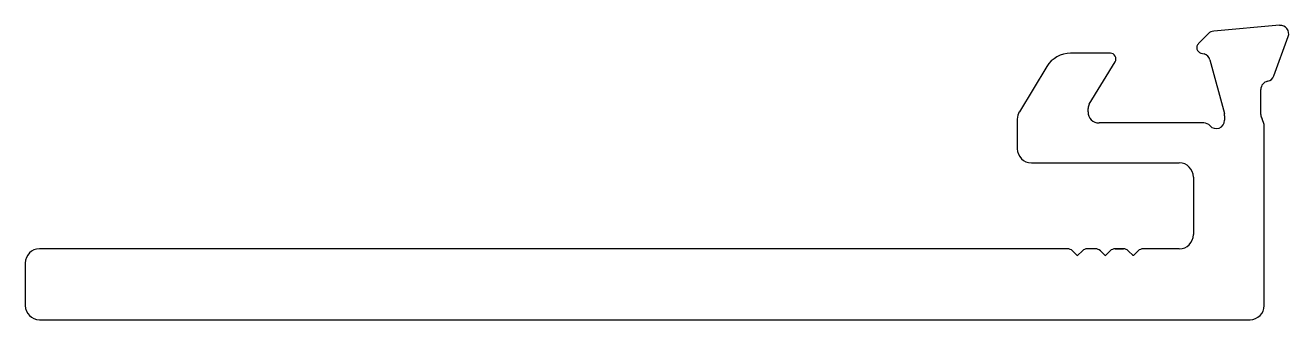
# Model space of a CAD drawing. Extents: x -22.3 to 23.1, y 1.3 to 11.8.
import ezdxf

# ---------------------------------------------------------------- set-up
doc = ezdxf.new("R2010")
doc.units = 0
doc.layers.get('0').update_dxf_attribs({"linetype": 'CONTINUOUS'})

msp = doc.modelspace()

# ---------------------------------------------------------------- linework, layer by layer
at = {"color": 7, "linetype": 'CONTINUOUS'}
for p, q in [((22.754, 11.831), (20.388, 11.624)), ((20.203, 11.537), (19.839, 11.174)), ((22.549, 10.019), (23.062, 11.43)), ((16.68, 10.832), (15.255, 10.832)), ((15.924, 9.01), (16.851, 10.528)), ((19.928, 10.839), (20.042, 10.809)), ((20.254, 10.596), (20.77, 8.67)), ((14.401, 10.353), (13.415, 8.737)), ((22.08, 8.632), (22.08, 9.532)), ((15.88, 8.732), (15.88, 8.853)), ((13.34, 8.472), (13.34, 7.411)), ((20.033, 8.332), (16.28, 8.332)), ((20.78, 8.593), (20.78, 8.432)), ((22.199, 1.79), (22.199, 8.211)), ((13.848, 6.903), (19.151, 6.903)), ((19.659, 6.395), (19.659, 4.33)), ((0.81, 3.822), (-21.743, 3.822)), ((15.146, 3.822), (0.81, 3.822)), ((15.494, 3.578), (15.323, 3.749)), ((15.676, 3.749), (15.505, 3.578)), ((16.146, 3.822), (15.853, 3.822)), ((16.494, 3.578), (16.323, 3.749)), ((16.676, 3.749), (16.505, 3.578)), ((17.146, 3.822), (16.853, 3.822)), ((16.853, 3.822), (17.146, 3.822)), ((17.146, 3.822), (16.853, 3.822)), ((16.853, 3.822), (17.146, 3.822)), ((17.146, 3.822), (16.853, 3.822)), ((17.494, 3.578), (17.323, 3.749)), ((17.676, 3.749), (17.505, 3.578)), ((19.151, 3.822), (17.853, 3.822)), ((17.853, 3.822), (17.853, 3.822)), ((-22.251, 3.314), (-22.251, 1.79)), ((-21.743, 1.282), (21.691, 1.282))]:
    msp.add_line(p, q, dxfattribs=at)
for centre, radius, start, end in [((22.78, 11.532), 0.3, 340, 95), ((20.415, 11.325), 0.3, 95, 135), ((19.98, 11.032), 0.2, 135, 255), ((15.255, 9.832), 1, 90, 148.6), ((16.68, 10.632), 0.2, 328.6, 90), ((19.964, 10.519), 0.3, 15, 75), ((22.267, 10.121), 0.3, 280.9043, 340), ((22.38, 9.532), 0.3, 100.9043, 180), ((13.848, 8.472), 0.508, 148.6, 180), ((16.18, 8.853), 0.3, 148.6, 180), ((16.28, 8.732), 0.4, 180, 270), ((20.48, 8.593), 0.3, 0, 15), ((22.38, 8.632), 0.3, 180, 211.4325), ((20.033, 8.032), 0.3, 41.8103, 90), ((20.48, 8.432), 0.3, 221.8103, 360), ((21.691, 8.211), 0.508, 0, 31.4325), ((13.848, 7.411), 0.508, 180, 270), ((19.151, 6.395), 0.508, 360, 90), ((19.151, 4.33), 0.508, 270, 0), ((-21.743, 3.314), 0.508, 90, 180), ((15.146, 3.572), 0.25, 45, 90), ((15.853, 3.572), 0.25, 90, 135), ((16.146, 3.572), 0.25, 45, 90), ((16.853, 3.572), 0.25, 90, 135), ((17.146, 3.572), 0.25, 45, 90), ((17.853, 3.572), 0.25, 90, 135), ((15.5, 3.583), 0.008, 225, 315), ((16.499, 3.583), 0.008, 225, 315), ((17.499, 3.583), 0.008, 225, 315), ((-21.743, 1.79), 0.508, 180, 270), ((21.691, 1.79), 0.508, 270, 0)]:
    msp.add_arc(centre, radius, start, end, dxfattribs=at)

doc.saveas('drawing.dxf')
